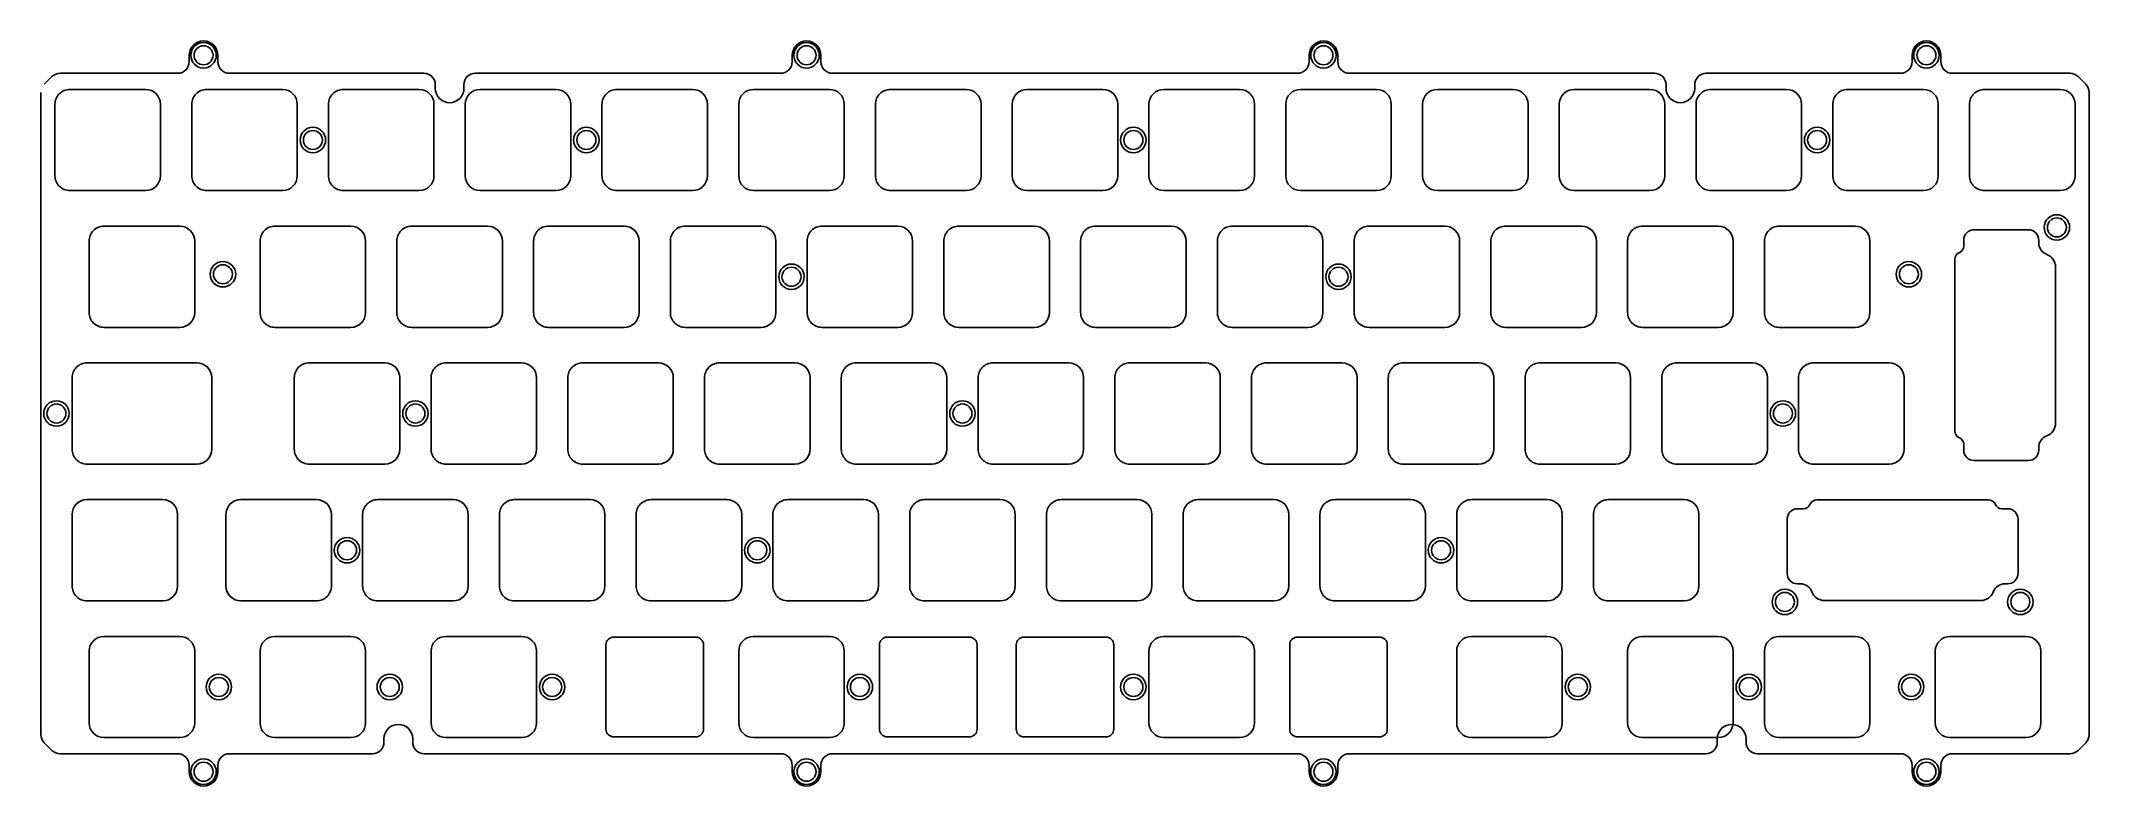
# Model space of a CAD drawing. Header units: millimetres. Extents: x -9 to 276, y -90 to 14.
import ezdxf

# ---------------------------------------------------------------- set-up
doc = ezdxf.new("R2010")
doc.units = ezdxf.units.MM
doc.layers.add('BLACK', color=7, linetype='CONTINUOUS')

msp = doc.modelspace()

# ---------------------------------------------------------------- linework, layer by layer
at = {"layer": 'BLACK', "linetype": 'Continuous'}
for p, q in [((11.35, 11.8), (11.35, 10.9)), ((15.35, 10.9), (15.35, 11.8)), ((95.35, 11.8), (95.35, 10.9)), ((99.35, 10.9), (99.35, 11.8)), ((167.35, 11.8), (167.35, 10.9)), ((171.35, 10.9), (171.35, 11.8)), ((251.35, 11.8), (251.35, 10.9)), ((255.35, 10.9), (255.35, 11.8)), ((-7.768632, 8.831368), (-8.83137, 7.76863)), ((9.75, 9.3), (-6.637257, 9.3)), ((44.025, 9.3), (16.95, 9.3)), ((93.75, 9.3), (51.225, 9.3)), ((165.75, 9.3), (100.95, 9.3)), ((215.475, 9.3), (172.95, 9.3)), ((249.75, 9.3), (222.675, 9.3)), ((273.3373, 9.3), (256.95, 9.3)), ((275.5313, 7.7687), (274.468629, 8.831371)), ((-9.3, 6.637258), (-9.3, -82.837257)), ((5.275, 7.05), (-5.275001, 7.05)), ((24.325, 7.05), (13.774999, 7.05)), ((43.375, 7.05), (32.824999, 7.05)), ((45.625, 7.7), (45.625001, 7.7)), ((45.625001, 7.199502), (45.625001, 7.7)), ((49.625001, 7.7), (49.625001, 7.199502)), ((62.425, 7.05), (51.874999, 7.05)), ((81.475, 7.05), (70.924999, 7.05)), ((100.525, 7.05), (89.974999, 7.05)), ((119.575, 7.05), (109.024999, 7.05)), ((138.625, 7.05), (128.074999, 7.05)), ((157.675, 7.05), (147.124999, 7.05)), ((176.725, 7.05), (166.174999, 7.05)), ((195.775, 7.05), (185.224999, 7.05)), ((214.825, 7.05), (204.274999, 7.05)), ((217.075, 7.7), (217.074997, 7.7)), ((217.074997, 7.199493), (217.074997, 7.7)), ((221.074997, 7.7), (221.074997, 7.199493)), ((233.875, 7.05), (223.324999, 7.05)), ((252.925, 7.05), (242.374999, 7.05)), ((271.975, 7.05), (261.424999, 7.05)), ((275.999982, 6.6372), (276, 6.6372)), ((276, -82.8373), (276, 6.6372)), ((-7.35, 4.975), (-7.35, -4.975001)), ((7.35, 4.975), (7.35, -4.975)), ((11.7, 4.975), (11.7, -4.975001)), ((26.4, 4.975), (26.4, -4.975)), ((30.75, 4.975), (30.75, -4.975001)), ((45.45, 4.975), (45.45, -4.975)), ((49.8, 4.975), (49.8, -4.975001)), ((64.5, 4.975), (64.5, -4.975)), ((68.85, 4.975), (68.85, -4.975001)), ((83.55, 4.975), (83.55, -4.975)), ((87.9, 4.975), (87.9, -4.975001)), ((102.6, 4.975), (102.6, -4.975)), ((106.95, 4.975), (106.95, -4.975001)), ((121.65, 4.975), (121.65, -4.975)), ((126, 4.975), (126, -4.975001)), ((140.7, 4.975), (140.7, -4.975)), ((145.05, 4.975), (145.05, -4.975001)), ((159.75, 4.975), (159.75, -4.975)), ((164.1, 4.975), (164.1, -4.975001)), ((178.8, 4.975), (178.8, -4.975)), ((183.15, 4.975), (183.15, -4.975001)), ((197.85, 4.975), (197.85, -4.975)), ((202.2, 4.975), (202.2, -4.975001)), ((216.9, 4.975), (216.9, -4.975)), ((221.25, 4.975), (221.25, -4.975001)), ((235.95, 4.975), (235.95, -4.975)), ((240.3, 4.975), (240.3, -4.975001)), ((255, 4.975), (255, -4.975)), ((259.35, 4.975), (259.35, -4.975001)), ((274.05, 4.975), (274.05, -4.975)), ((5.275, -7.05), (-5.275, -7.05)), ((24.325, -7.05), (13.775, -7.05)), ((43.375, -7.05), (32.825, -7.05)), ((62.425, -7.05), (51.875, -7.05)), ((81.475, -7.05), (70.925, -7.05)), ((100.525, -7.05), (89.975, -7.05)), ((119.575, -7.05), (109.025, -7.05)), ((138.625, -7.05), (128.075, -7.05)), ((157.675, -7.05), (147.125, -7.05)), ((176.725, -7.05), (166.175, -7.05)), ((195.775, -7.05), (185.225, -7.05)), ((214.825, -7.05), (204.275, -7.05)), ((233.875, -7.05), (223.325, -7.05)), ((252.925, -7.05), (242.375, -7.05)), ((271.975, -7.05), (261.425, -7.05)), ((-2.587499, -14.075), (-2.587499, -24.025001)), ((10.037501, -12), (-0.5125, -12)), ((12.112501, -14.075), (12.112501, -24.025)), ((21.225, -14.075), (21.225, -24.025001)), ((33.85, -12), (23.299999, -12)), ((35.925, -14.075), (35.925, -24.025)), ((40.275, -14.075), (40.275, -24.025001)), ((52.9, -12), (42.349999, -12)), ((54.975, -14.075), (54.975, -24.025)), ((59.325, -14.075), (59.325, -24.025001)), ((71.95, -12), (61.399999, -12)), ((74.025, -14.075), (74.025, -24.025)), ((78.375, -14.075), (78.375, -24.025001)), ((91, -12), (80.449999, -12)), ((93.075, -14.075), (93.075, -24.025)), ((97.425, -14.075), (97.425, -24.025001)), ((110.05, -12), (99.499999, -12)), ((112.125, -14.075), (112.125, -24.025)), ((116.475, -14.075), (116.475, -24.025001)), ((129.1, -12), (118.549999, -12)), ((131.175, -14.075), (131.175, -24.025)), ((135.525, -14.075), (135.525, -24.025001)), ((148.15, -12), (137.599999, -12)), ((150.225, -14.075), (150.225, -24.025)), ((154.575, -14.075), (154.575, -24.025001)), ((167.2, -12), (156.649999, -12)), ((169.275, -14.075), (169.275, -24.025)), ((173.625, -14.075), (173.625, -24.025001)), ((186.25, -12), (175.699999, -12)), ((188.325, -14.075), (188.325, -24.025)), ((192.675, -14.075), (192.675, -24.025001)), ((205.3, -12), (194.749999, -12)), ((207.375, -14.075), (207.375, -24.025)), ((211.725, -14.075), (211.725, -24.025001)), ((224.35, -12), (213.799999, -12)), ((226.425, -14.075), (226.425, -24.025)), ((230.775, -14.075), (230.775, -24.025001)), ((243.4, -12), (232.849999, -12)), ((245.475, -14.075), (245.475, -24.025)), ((258.54331, -14.790225), (258.54331, -13.924625)), ((259.96831, -12.499635), (267.56915, -12.499635)), ((268.99419, -13.936542), (268.99419, -14.328675)), ((257.29115, -40.502625), (257.29115, -16.647425)), ((271.33066, -17.699575), (271.33066, -39.450425)), ((10.037501, -26.1), (-0.512499, -26.1)), ((33.85, -26.1), (23.3, -26.1)), ((52.9, -26.1), (42.35, -26.1)), ((71.95, -26.1), (61.4, -26.1)), ((91, -26.1), (80.45, -26.1)), ((110.05, -26.1), (99.5, -26.1)), ((129.1, -26.1), (118.55, -26.1)), ((148.15, -26.1), (137.6, -26.1)), ((167.2, -26.1), (156.65, -26.1)), ((186.25, -26.1), (175.7, -26.1)), ((205.3, -26.1), (194.75, -26.1)), ((224.35, -26.1), (213.8, -26.1)), ((243.4, -26.1), (232.85, -26.1)), ((12.41875, -31.05), (-2.893751, -31.05)), ((38.6125, -31.05), (28.062499, -31.05)), ((57.6625, -31.05), (47.112499, -31.05)), ((76.7125, -31.05), (66.162499, -31.05)), ((95.7625, -31.05), (85.212499, -31.05)), ((114.8125, -31.05), (104.262499, -31.05)), ((133.8625, -31.05), (123.312499, -31.05)), ((152.9125, -31.05), (142.362499, -31.05)), ((171.9625, -31.05), (161.412499, -31.05)), ((191.0125, -31.05), (180.462499, -31.05)), ((210.0625, -31.05), (199.512499, -31.05)), ((229.1125, -31.05), (218.562499, -31.05)), ((248.1625, -31.05), (237.612499, -31.05)), ((-4.96875, -33.125), (-4.96875, -43.075001)), ((14.49375, -33.125), (14.49375, -43.075)), ((25.9875, -33.125), (25.9875, -43.075001)), ((40.6875, -33.125), (40.6875, -43.075)), ((45.0375, -33.125), (45.0375, -43.075001)), ((59.7375, -33.125), (59.7375, -43.075)), ((64.0875, -33.125), (64.0875, -43.075001)), ((78.7875, -33.125), (78.7875, -43.075)), ((83.1375, -33.125), (83.1375, -43.075001)), ((97.8375, -33.125), (97.8375, -43.075)), ((102.1875, -33.125), (102.1875, -43.075001)), ((116.8875, -33.125), (116.8875, -43.075)), ((121.2375, -33.125), (121.2375, -43.075001)), ((135.9375, -33.125), (135.9375, -43.075)), ((140.2875, -33.125), (140.2875, -43.075001)), ((154.9875, -33.125), (154.9875, -43.075)), ((159.3375, -33.125), (159.3375, -43.075001)), ((174.0375, -33.125), (174.0375, -43.075)), ((178.3875, -33.125), (178.3875, -43.075001)), ((193.0875, -33.125), (193.0875, -43.075)), ((197.4375, -33.125), (197.4375, -43.075001)), ((212.1375, -33.125), (212.1375, -43.075)), ((216.4875, -33.125), (216.4875, -43.075001)), ((231.1875, -33.125), (231.1875, -43.075)), ((235.5375, -33.125), (235.5375, -43.075001)), ((250.2375, -33.125), (250.2375, -43.075)), ((257.291161, -40.502625), (257.29115, -40.502625)), ((258.543298, -42.359925), (258.54331, -42.359925)), ((258.54331, -43.213488), (258.54331, -42.359925)), ((12.41875, -45.15), (-2.89375, -45.15)), ((38.6125, -45.15), (28.0625, -45.15)), ((57.6625, -45.15), (47.1125, -45.15)), ((76.7125, -45.15), (66.1625, -45.15)), ((95.7625, -45.15), (85.2125, -45.15)), ((114.8125, -45.15), (104.2625, -45.15)), ((133.8625, -45.15), (123.3125, -45.15)), ((152.9125, -45.15), (142.3625, -45.15)), ((171.9625, -45.15), (161.4125, -45.15)), ((191.0125, -45.15), (180.4625, -45.15)), ((210.0625, -45.15), (199.5125, -45.15)), ((229.1125, -45.15), (218.5625, -45.15)), ((248.1625, -45.15), (237.6125, -45.15)), ((267.56919, -44.650515), (259.96845, -44.650515)), ((268.99419, -42.821425), (268.99419, -43.225525)), ((7.656226, -50.099999), (-2.893775, -50.099999)), ((29.087476, -50.099999), (18.537516, -50.099999)), ((48.1375, -50.1), (37.587499, -50.1)), ((67.1875, -50.1), (56.637499, -50.1)), ((86.2375, -50.1), (75.687499, -50.1)), ((105.2875, -50.1), (94.737499, -50.1)), ((124.3375, -50.1), (113.787499, -50.1)), ((143.3875, -50.1), (132.837499, -50.1)), ((162.4375, -50.1), (151.887499, -50.1)), ((181.4875, -50.1), (170.937499, -50.1)), ((200.5375, -50.1), (189.987499, -50.1)), ((219.5875, -50.1), (209.037499, -50.1)), ((238.103625, -50.122411), (238.103625, -50.1224)), ((238.103625, -50.1224), (261.958825, -50.1224)), ((-4.968774, -52.174998), (-4.968774, -62.124999)), ((9.731226, -52.174999), (9.731226, -62.124999)), ((16.4625, -52.175019), (16.4625, -62.134768)), ((31.162476, -52.174999), (31.1625, -52.174999)), ((31.1625, -52.174999), (31.1625, -62.124999)), ((35.5125, -52.175), (35.5125, -62.125001)), ((50.2125, -52.175), (50.2125, -62.125)), ((54.5625, -52.175), (54.5625, -62.125001)), ((69.2625, -52.175), (69.2625, -62.125)), ((73.6125, -52.175), (73.6125, -62.125001)), ((88.3125, -52.175), (88.3125, -62.125)), ((92.6625, -52.175), (92.6625, -62.125001)), ((107.3625, -52.175), (107.3625, -62.125)), ((111.7125, -52.175), (111.7125, -62.125001)), ((126.4125, -52.175), (126.4125, -62.125)), ((130.7625, -52.175), (130.7625, -62.125001)), ((145.4625, -52.175), (145.4625, -62.125)), ((149.8125, -52.175), (149.8125, -62.125001)), ((164.5125, -52.175), (164.5125, -62.125)), ((168.8625, -52.175), (168.8625, -62.125001)), ((183.5625, -52.175), (183.5625, -62.125)), ((187.9125, -52.175), (187.9125, -62.125001)), ((202.6125, -52.175), (202.6125, -62.125)), ((206.9625, -52.175), (206.9625, -62.125001)), ((221.6625, -52.175), (221.6625, -62.125)), ((233.955735, -60.40044), (233.955735, -52.7997)), ((235.392762, -51.37456), (236.246325, -51.37456)), ((236.246325, -51.374548), (236.246325, -51.37456)), ((263.816025, -51.37456), (264.681625, -51.37456)), ((266.106615, -52.79956), (266.106615, -60.4004)), ((235.784825, -61.82544), (235.380725, -61.82544)), ((264.669708, -61.82544), (264.277575, -61.82544)), ((7.656226, -64.199999), (-2.893775, -64.199999)), ((29.077707, -64.199999), (18.537476, -64.199999)), ((48.1375, -64.2), (37.5875, -64.2)), ((67.1875, -64.2), (56.6375, -64.2)), ((86.2375, -64.2), (75.6875, -64.2)), ((105.2875, -64.2), (94.7375, -64.2)), ((124.3375, -64.2), (113.7875, -64.2)), ((143.3875, -64.2), (132.8375, -64.2)), ((162.4375, -64.2), (151.8875, -64.2)), ((181.4875, -64.2), (170.9375, -64.2)), ((200.5375, -64.2), (189.9875, -64.2)), ((219.5875, -64.2), (209.0375, -64.2)), ((260.906675, -64.16191), (239.155825, -64.16191)), ((-2.587499, -71.225), (-2.587499, -81.175001)), ((10.037501, -69.15), (-0.5125, -69.15)), ((12.112501, -71.225), (12.112501, -81.175)), ((21.225, -71.225), (21.225, -81.175001)), ((33.85, -69.15), (23.299999, -69.15)), ((35.925, -71.225), (35.925, -81.175)), ((45.0375, -71.225), (45.0375, -81.175001)), ((57.6625, -69.15), (47.112499, -69.15)), ((59.7375, -71.225), (59.7375, -81.175)), ((69.4, -82.075), (69.4, -70.325)), ((70.475, -69.25), (81.925, -69.25)), ((83, -70.325), (83, -82.075)), ((87.9, -71.225), (87.9, -81.175001)), ((100.525, -69.15), (89.974999, -69.15)), ((102.6, -71.225), (102.6, -81.175)), ((107.5, -82.075), (107.5, -70.325)), ((108.575, -69.25), (120.025, -69.25)), ((121.1, -70.325), (121.1, -82.075)), ((126.55, -82.075), (126.55, -70.325)), ((127.625, -69.25), (139.075, -69.25)), ((140.15, -70.325), (140.15, -82.075)), ((145.05, -71.225), (145.05, -81.175001)), ((157.675, -69.15), (147.124999, -69.15)), ((159.75, -71.225), (159.75, -81.175)), ((164.65, -82.075), (164.65, -70.325)), ((165.725, -69.25), (177.175, -69.25)), ((178.25, -70.325), (178.25, -82.075)), ((187.9125, -71.225), (187.9125, -81.175001)), ((200.5375, -69.15), (189.987499, -69.15)), ((202.6125, -71.225), (202.6125, -81.175)), ((211.725, -71.225), (211.725, -81.175001)), ((224.35, -69.15), (213.799999, -69.15)), ((226.425, -71.225), (226.425, -81.175)), ((230.775, -71.225), (230.775, -81.175001)), ((243.4, -69.15), (232.849999, -69.15)), ((245.475, -71.225), (245.475, -81.175)), ((254.5875, -71.225), (254.5875, -81.175001)), ((267.2125, -69.15), (256.662499, -69.15)), ((269.2875, -71.225), (269.2875, -81.175)), ((-8.831368, -83.968632), (-7.76863, -85.03137)), ((-6.637258, -85.5), (9.75, -85.5)), ((10.037501, -83.25), (-0.512499, -83.25)), ((16.95, -85.5), (36.881, -85.5)), ((33.85, -83.25), (23.3, -83.25)), ((38.481003, -83.9), (38.481003, -83.4145)), ((42.481, -83.9), (42.481003, -83.9)), ((42.481003, -83.4145), (42.481003, -83.9)), ((44.081, -85.5), (93.75, -85.5)), ((57.6625, -83.25), (47.1125, -83.25)), ((81.925, -83.15), (70.475, -83.15)), ((100.525, -83.25), (89.975, -83.25)), ((100.95, -85.5), (165.75, -85.5)), ((120.025, -83.15), (108.575, -83.15)), ((139.075, -83.15), (127.625, -83.15)), ((157.675, -83.25), (147.125, -83.25)), ((177.175, -83.15), (165.725, -83.15)), ((172.95, -85.5), (222.619, -85.5)), ((200.5375, -83.25), (189.9875, -83.25)), ((224.35, -83.25), (213.8, -83.25)), ((224.219002, -83.9), (224.219002, -83.4145)), ((228.219, -83.9), (228.219002, -83.9)), ((228.219002, -83.4145), (228.219002, -83.9)), ((229.819, -85.5), (249.75, -85.5)), ((243.4, -83.25), (232.85, -83.25)), ((267.2125, -83.25), (256.6625, -83.25)), ((256.95, -85.5), (273.3372, -85.5)), ((273.3372, -85.499982), (273.3372, -85.5)), ((274.4687, -85.0313), (275.531371, -83.968629)), ((11.35, -87.1), (11.35, -88)), ((15.35, -88), (15.35, -87.1)), ((95.35, -87.1), (95.35, -88)), ((99.35, -88), (99.35, -87.1)), ((167.35, -87.1), (167.35, -88)), ((171.35, -88), (171.35, -87.1)), ((251.35, -87.1), (251.35, -88)), ((255.35, -88), (255.35, -87.1))]:
    msp.add_line(p, q, dxfattribs=at)
at = {"layer": 'BLACK'}
for centre, radius in [((13.35, 11.8), 1.775), ((13.35, 11.8), 1.325), ((97.35, 11.8), 1.775), ((97.35, 11.8), 1.325), ((169.35, 11.8), 1.775), ((169.35, 11.8), 1.325), ((253.35, 11.8), 1.775), ((253.35, 11.8), 1.325), ((28.575, 0), 1.775), ((28.575, 0), 1.325), ((66.675, 0), 1.775), ((66.675, 0), 1.325), ((142.875, 0), 1.775), ((142.875, 0), 1.325), ((238.125, 0), 1.775), ((238.125, 0), 1.325), ((271.51875, -12.175), 1.775), ((271.51875, -12.175), 1.325), ((16.04875, -18.7), 1.775), ((250.9012, -18.7), 1.775), ((16.04875, -18.7), 1.325), ((95.25, -19.05), 1.775), ((95.25, -19.05), 1.325), ((171.45, -19.05), 1.775), ((171.45, -19.05), 1.325), ((250.9012, -18.7), 1.325), ((-7.14375, -38.1), 1.775), ((-7.14375, -38.1), 1.325), ((42.8625, -38.1), 1.775), ((42.8625, -38.1), 1.325), ((119.0625, -38.1), 1.775), ((119.0625, -38.1), 1.325), ((233.35625, -38.1), 1.775), ((233.35625, -38.1), 1.325), ((33.3375, -57.15), 1.775), ((33.3375, -57.15), 1.325), ((90.4875, -57.15), 1.775), ((90.4875, -57.15), 1.325), ((185.7375, -57.15), 1.775), ((185.7375, -57.15), 1.325), ((233.63125, -64.35), 1.775), ((266.43125, -64.35), 1.775), ((233.63125, -64.35), 1.325), ((266.43125, -64.35), 1.325), ((15.478125, -76.2), 1.775), ((15.478125, -76.2), 1.325), ((39.290625, -76.2), 1.775), ((39.290625, -76.2), 1.325), ((61.9125, -76.2), 1.775), ((61.9125, -76.2), 1.325), ((104.775, -76.2), 1.775), ((104.775, -76.2), 1.325), ((142.875, -76.2), 1.775), ((142.875, -76.2), 1.325), ((204.7875, -76.2), 1.775), ((204.7875, -76.2), 1.325), ((228.6, -76.2), 1.775), ((228.6, -76.2), 1.325), ((251.221875, -76.2), 1.775), ((251.221875, -76.2), 1.325), ((13.35, -88), 1.775), ((13.35, -88), 1.325), ((97.35, -88), 1.775), ((97.35, -88), 1.325), ((169.35, -88), 1.775), ((169.35, -88), 1.325), ((253.35, -88), 1.775), ((253.35, -88), 1.325)]:
    msp.add_circle(centre, radius, dxfattribs=at)
for centre, radius, start, end in [((13.35, 11.8), 2, 0, 180), ((97.35, 11.8), 2, 0, 180), ((169.35, 11.8), 2, 0, 180), ((253.35, 11.8), 2, 0, 180), ((-6.637256, 7.699993), 1.600007, 90.00003581, 135.00002532), ((9.75, 10.9), 1.6, 270, 0), ((16.95, 10.9), 1.6, 180, 270), ((44.02495, 7.7), 1.6, 0, 89.99820951), ((51.22505, 7.7), 1.600049, 90.00179049, 180), ((93.75005, 10.9), 1.59995, 269.99820951, 0), ((100.94995, 10.9), 1.6, 180, 270.00179049), ((165.75005, 10.9), 1.59995, 269.99820951, 0), ((172.94995, 10.9), 1.6, 180, 270.00179049), ((215.47505, 7.7), 1.6, 0, 90.00179049), ((222.67495, 7.7), 1.599953, 89.99820951, 180), ((249.75005, 10.9), 1.59995, 269.99820951, 0), ((256.94995, 10.9), 1.6, 180, 270.00179049), ((273.33735, 7.7002), 1.5998, 44.99726494, 90.00179072), ((-5.275001, 4.975001), 2.074999, 90, 180.00002761), ((5.275, 4.975), 2.075, 0, 90), ((13.774999, 4.975001), 2.074999, 90, 180.00002761), ((24.325, 4.975), 2.075, 0, 90), ((32.824999, 4.975001), 2.074999, 90, 180.00002761), ((43.375, 4.975), 2.075, 0, 90), ((47.625001, 7.199502), 2, 180, 0), ((51.875, 4.975), 2.075, 90.00002761, 180), ((62.425, 4.975), 2.075, 0, 90), ((70.924999, 4.975001), 2.074999, 90, 180.00002761), ((81.475, 4.975), 2.075, 0, 90), ((89.975, 4.975), 2.075, 90.00002761, 180), ((100.525, 4.975), 2.075, 0, 90), ((109.024999, 4.975001), 2.074999, 90, 180.00002761), ((119.575, 4.975), 2.075, 0, 90), ((128.075, 4.975), 2.075, 90.00002761, 180), ((138.625, 4.975), 2.075, 0, 90), ((147.125, 4.975), 2.075, 90.00002761, 180), ((157.675, 4.975), 2.075, 0, 90), ((166.175, 4.975), 2.075, 90.00002761, 180), ((176.725, 4.975), 2.075, 0, 90), ((185.225, 4.975), 2.075, 90.00002761, 180), ((195.775, 4.975), 2.075, 0, 90), ((204.275, 4.975), 2.075, 90.00002761, 180), ((214.825, 4.975), 2.075, 0, 90), ((219.074997, 7.199493), 2, 180, 0), ((223.324999, 4.975001), 2.074999, 90, 180.00002761), ((233.875, 4.975), 2.075, 0, 90), ((242.374999, 4.975001), 2.074999, 90, 180.00002761), ((252.925, 4.975), 2.075, 0, 90), ((261.424999, 4.975001), 2.074999, 90, 180.00002761), ((271.975, 4.975), 2.075, 0, 90), ((274.39995, 6.6373), 1.600006, 359.99641909, 45.00126607), ((-5.275001, -4.975001), 2.074999, 180, 270.00002761), ((5.275, -4.975), 2.075, 270, 0), ((13.774999, -4.975001), 2.074999, 180, 270.00002761), ((24.325, -4.975), 2.075, 270, 0), ((32.824999, -4.975001), 2.074999, 180, 270.00002761), ((43.375, -4.975), 2.075, 270, 0), ((51.875, -4.975), 2.075, 180.00002761, 270), ((62.425, -4.975), 2.075, 270, 0), ((70.924999, -4.975001), 2.074999, 180, 270.00002761), ((81.475, -4.975), 2.075, 270, 0), ((89.975, -4.975), 2.075, 180.00002761, 270), ((100.525, -4.975), 2.075, 270, 0), ((109.024999, -4.975001), 2.074999, 180, 270.00002761), ((119.575, -4.975), 2.075, 270, 0), ((128.075, -4.975), 2.075, 180.00002761, 270), ((138.625, -4.975), 2.075, 270, 0), ((147.125, -4.975), 2.075, 180.00002761, 270), ((157.675, -4.975), 2.075, 270, 0), ((166.175, -4.975), 2.075, 180.00002761, 270), ((176.725, -4.975), 2.075, 270, 0), ((185.225, -4.975), 2.075, 180.00002761, 270), ((195.775, -4.975), 2.075, 270, 0), ((204.275, -4.975), 2.075, 180.00002761, 270), ((214.825, -4.975), 2.075, 270, 0), ((223.324999, -4.975001), 2.074999, 180, 270.00002761), ((233.875, -4.975), 2.075, 270, 0), ((242.374999, -4.975001), 2.074999, 180, 270.00002761), ((252.925, -4.975), 2.075, 270, 0), ((261.424999, -4.975001), 2.074999, 180, 270.00002761), ((271.975, -4.975), 2.075, 270, 0), ((-0.5125, -14.074999), 2.074999, 90, 180.00002761), ((10.037501, -14.075), 2.075, 0, 90), ((23.299999, -14.074999), 2.074999, 90, 180.00002761), ((33.85, -14.075), 2.075, 0, 90), ((42.349999, -14.074999), 2.074999, 90, 180.00002761), ((52.9, -14.075), 2.075, 0, 90), ((61.399999, -14.074999), 2.074999, 90, 180.00002761), ((71.95, -14.075), 2.075, 0, 90), ((80.449999, -14.074999), 2.074999, 90, 180.00002761), ((91, -14.075), 2.075, 0, 90), ((99.499999, -14.074999), 2.074999, 90, 180.00002761), ((110.05, -14.075), 2.075, 0, 90), ((118.549999, -14.074999), 2.074999, 90, 180.00002761), ((129.1, -14.075), 2.075, 0, 90), ((137.599999, -14.074999), 2.074999, 90, 180.00002761), ((148.15, -14.075), 2.075, 0, 90), ((156.649999, -14.074999), 2.074999, 90, 180.00002761), ((167.2, -14.075), 2.075, 0, 90), ((175.699999, -14.074999), 2.074999, 90, 180.00002761), ((186.25, -14.075), 2.075, 0, 90), ((194.749999, -14.074999), 2.074999, 90, 180.00002761), ((205.3, -14.075), 2.075, 0, 90), ((213.799999, -14.074999), 2.074999, 90, 180.00002761), ((224.35, -14.075), 2.075, 0, 90), ((232.849999, -14.074999), 2.074999, 90, 180.00002761), ((243.4, -14.075), 2.075, 0, 90), ((259.96825, -13.9246), 1.42494, 89.99758749, 180.00100523), ((267.56908, -13.92479), 1.425155, 359.52752788, 89.99718578), ((258.36605, -16.6474), 1.0749, 112.0204571, 180.00133258), ((257.61485, -14.7902), 0.92846, 292.02452102, 359.99845724), ((270.71911, -14.32868), 1.72492, 179.99983392, 249.45458763), ((269.45572, -17.69956), 1.87494, 359.99954162, 69.45391569), ((-0.5125, -24.025001), 2.074999, 180, 270.00002761), ((10.037501, -24.025), 2.075, 270, 0), ((23.299999, -24.025001), 2.074999, 180, 270.00002761), ((33.85, -24.025), 2.075, 270, 0), ((42.349999, -24.025001), 2.074999, 180, 270.00002761), ((52.9, -24.025), 2.075, 270, 0), ((61.399999, -24.025001), 2.074999, 180, 270.00002761), ((71.95, -24.025), 2.075, 270, 0), ((80.449999, -24.025001), 2.074999, 180, 270.00002761), ((91, -24.025), 2.075, 270, 0), ((99.499999, -24.025001), 2.074999, 180, 270.00002761), ((110.05, -24.025), 2.075, 270, 0), ((118.549999, -24.025001), 2.074999, 180, 270.00002761), ((129.1, -24.025), 2.075, 270, 0), ((137.599999, -24.025001), 2.074999, 180, 270.00002761), ((148.15, -24.025), 2.075, 270, 0), ((156.649999, -24.025001), 2.074999, 180, 270.00002761), ((167.2, -24.025), 2.075, 270, 0), ((175.699999, -24.025001), 2.074999, 180, 270.00002761), ((186.25, -24.025), 2.075, 270, 0), ((194.749999, -24.025001), 2.074999, 180, 270.00002761), ((205.3, -24.025), 2.075, 270, 0), ((213.799999, -24.025001), 2.074999, 180, 270.00002761), ((224.35, -24.025), 2.075, 270, 0), ((232.849999, -24.025001), 2.074999, 180, 270.00002761), ((243.4, -24.025), 2.075, 270, 0), ((-2.893751, -33.124999), 2.074999, 90, 180.00002761), ((12.41875, -33.125), 2.075, 0, 90), ((28.062499, -33.124999), 2.074999, 90, 180.00002761), ((38.6125, -33.125), 2.075, 0, 90), ((47.112499, -33.124999), 2.074999, 90, 180.00002761), ((57.6625, -33.125), 2.075, 0, 90), ((66.162499, -33.124999), 2.074999, 90, 180.00002761), ((76.7125, -33.125), 2.075, 0, 90), ((85.212499, -33.124999), 2.074999, 90, 180.00002761), ((95.7625, -33.125), 2.075, 0, 90), ((104.262499, -33.124999), 2.074999, 90, 180.00002761), ((114.8125, -33.125), 2.075, 0, 90), ((123.312499, -33.124999), 2.074999, 90, 180.00002761), ((133.8625, -33.125), 2.075, 0, 90), ((142.362499, -33.124999), 2.074999, 90, 180.00002761), ((152.9125, -33.125), 2.075, 0, 90), ((161.412499, -33.124999), 2.074999, 90, 180.00002761), ((171.9625, -33.125), 2.075, 0, 90), ((180.462499, -33.124999), 2.074999, 90, 180.00002761), ((191.0125, -33.125), 2.075, 0, 90), ((199.512499, -33.124999), 2.074999, 90, 180.00002761), ((210.0625, -33.125), 2.075, 0, 90), ((218.562499, -33.124999), 2.074999, 90, 180.00002761), ((229.1125, -33.125), 2.075, 0, 90), ((237.612499, -33.124999), 2.074999, 90, 180.00002761), ((248.1625, -33.125), 2.075, 0, 90), ((269.455561, -39.450466), 1.875099, 290.54912503, 0.0012528), ((258.366205, -40.502656), 1.075044, 179.99834782, 247.973763), ((257.61485, -42.359924), 0.928448, 359.99993829, 67.97487728), ((270.718993, -42.821376), 1.724803, 110.54306333, 180.00162772), ((-2.893751, -43.075001), 2.074999, 180, 270.00002761), ((12.41875, -43.075), 2.075, 270, 0), ((28.062499, -43.075001), 2.074999, 180, 270.00002761), ((38.6125, -43.075), 2.075, 270, 0), ((47.112499, -43.075001), 2.074999, 180, 270.00002761), ((57.6625, -43.075), 2.075, 270, 0), ((66.162499, -43.075001), 2.074999, 180, 270.00002761), ((76.7125, -43.075), 2.075, 270, 0), ((85.212499, -43.075001), 2.074999, 180, 270.00002761), ((95.7625, -43.075), 2.075, 270, 0), ((104.262499, -43.075001), 2.074999, 180, 270.00002761), ((114.8125, -43.075), 2.075, 270, 0), ((123.312499, -43.075001), 2.074999, 180, 270.00002761), ((133.8625, -43.075), 2.075, 270, 0), ((142.362499, -43.075001), 2.074999, 180, 270.00002761), ((152.9125, -43.075), 2.075, 270, 0), ((161.412499, -43.075001), 2.074999, 180, 270.00002761), ((171.9625, -43.075), 2.075, 270, 0), ((180.462499, -43.075001), 2.074999, 180, 270.00002761), ((191.0125, -43.075), 2.075, 270, 0), ((199.512499, -43.075001), 2.074999, 180, 270.00002761), ((210.0625, -43.075), 2.075, 270, 0), ((218.562499, -43.075001), 2.074999, 180, 270.00002761), ((229.1125, -43.075), 2.075, 270, 0), ((237.612499, -43.075001), 2.074999, 180, 270.00002761), ((248.1625, -43.075), 2.075, 270, 0), ((259.968421, -43.225355), 1.42516, 179.52290502, 270.00116589), ((267.569236, -43.225561), 1.424954, 269.99815039, 0.00144752), ((-2.893775, -52.174998), 2.074999, 90, 180), ((7.656226, -52.174999), 2.075, 0, 90), ((18.537516, -52.175019), 2.075016, 90, 180), ((29.087476, -52.174999), 2.075, 0, 90), ((37.587499, -52.174999), 2.074999, 90, 180.00002761), ((48.1375, -52.175), 2.075, 0, 90), ((56.637499, -52.174999), 2.074999, 90, 180.00002761), ((67.1875, -52.175), 2.075, 0, 90), ((75.687499, -52.174999), 2.074999, 90, 180.00002761), ((86.2375, -52.175), 2.075, 0, 90), ((94.737499, -52.174999), 2.074999, 90, 180.00002761), ((105.2875, -52.175), 2.075, 0, 90), ((113.787499, -52.174999), 2.074999, 90, 180.00002761), ((124.3375, -52.175), 2.075, 0, 90), ((132.837499, -52.174999), 2.074999, 90, 180.00002761), ((143.3875, -52.175), 2.075, 0, 90), ((151.887499, -52.174999), 2.074999, 90, 180.00002761), ((162.4375, -52.175), 2.075, 0, 90), ((170.937499, -52.174999), 2.074999, 90, 180.00002761), ((181.4875, -52.175), 2.075, 0, 90), ((189.987499, -52.174999), 2.074999, 90, 180.00002761), ((200.5375, -52.175), 2.075, 0, 90), ((209.037499, -52.174999), 2.074999, 90, 180.00002761), ((219.5875, -52.175), 2.075, 0, 90), ((236.246326, -50.4461), 0.928448, 269.99993829, 337.97487728), ((238.103594, -51.197455), 1.075044, 89.99834782, 157.973763), ((261.95885, -51.1973), 1.0749, 22.0204571, 90.00133258), ((263.81605, -50.4461), 0.92846, 202.02452102, 269.99845724), ((235.380895, -52.799671), 1.42516, 89.52290502, 180.00116589), ((264.68165, -52.7995), 1.42494, 359.99758749, 90.00100523), ((-2.893775, -62.125), 2.074999, 179.99997239, 270), ((7.656226, -62.124999), 2.075, 270, 0), ((18.537476, -62.124999), 2.075, 180.2697469, 270), ((29.087476, -62.124999), 2.075024, 269.73025622, 0), ((37.587499, -62.125001), 2.074999, 180, 270.00002761), ((48.1375, -62.125), 2.075, 270, 0), ((56.637499, -62.125001), 2.074999, 180, 270.00002761), ((67.1875, -62.125), 2.075, 270, 0), ((75.687499, -62.125001), 2.074999, 180, 270.00002761), ((86.2375, -62.125), 2.075, 270, 0), ((94.737499, -62.125001), 2.074999, 180, 270.00002761), ((105.2875, -62.125), 2.075, 270, 0), ((113.787499, -62.125001), 2.074999, 180, 270.00002761), ((124.3375, -62.125), 2.075, 270, 0), ((132.837499, -62.125001), 2.074999, 180, 270.00002761), ((143.3875, -62.125), 2.075, 270, 0), ((151.887499, -62.125001), 2.074999, 180, 270.00002761), ((162.4375, -62.125), 2.075, 270, 0), ((170.937499, -62.125001), 2.074999, 180, 270.00002761), ((181.4875, -62.125), 2.075, 270, 0), ((189.987499, -62.125001), 2.074999, 180, 270.00002761), ((200.5375, -62.125), 2.075, 270, 0), ((209.037499, -62.125001), 2.074999, 180, 270.00002761), ((219.5875, -62.125), 2.075, 270, 0), ((235.380689, -60.400486), 1.424954, 179.99815039, 270.00144752), ((235.784874, -63.550243), 1.724803, 20.54306333, 90.00162772), ((264.27757, -63.55036), 1.72492, 89.99983392, 159.45458763), ((264.68146, -60.40033), 1.425155, 269.52752788, 359.99718578), ((239.155784, -62.286811), 1.875099, 200.54912503, 270.0012528), ((260.90669, -62.28697), 1.87494, 269.99954162, 339.45391569), ((-0.512495, -71.225004), 2.075004, 90.00013806, 179.99988955), ((10.037501, -71.225), 2.075, 0, 90), ((23.300004, -71.225004), 2.075004, 90.00013806, 179.99988955), ((33.85, -71.225), 2.075, 0, 90), ((47.112504, -71.225004), 2.075004, 90.00013806, 179.99988955), ((57.6625, -71.225), 2.075, 0, 90), ((70.474999, -70.324999), 1.074999, 89.9999467, 180.0000533), ((81.925, -70.325), 1.075, 0, 90), ((89.975004, -71.225004), 2.075004, 90.00013806, 179.99988955), ((100.525, -71.225), 2.075, 0, 90), ((108.574999, -70.324999), 1.074999, 89.9999467, 180.0000533), ((120.025, -70.325), 1.075, 0, 90), ((127.624999, -70.324999), 1.074999, 89.9999467, 180.0000533), ((139.075, -70.325), 1.075, 0, 90), ((147.125004, -71.225004), 2.075004, 90.00013806, 179.99988955), ((157.675, -71.225), 2.075, 0, 90), ((165.724999, -70.324999), 1.074999, 89.9999467, 180.0000533), ((177.175, -70.325), 1.075, 0, 90), ((189.987504, -71.225004), 2.075004, 90.00013806, 179.99988955), ((200.5375, -71.225), 2.075, 0, 90), ((213.800004, -71.225004), 2.075004, 90.00013806, 179.99988955), ((224.35, -71.225), 2.075, 0, 90), ((232.850004, -71.225004), 2.075004, 90.00013806, 179.99988955), ((243.4, -71.225), 2.075, 0, 90), ((256.662504, -71.225004), 2.075004, 90.00013806, 179.99988955), ((267.2125, -71.225), 2.075, 0, 90), ((-0.512497, -81.174998), 2.075002, 180.00008284, 269.99994478), ((10.037501, -81.175), 2.075, 270, 0), ((23.300002, -81.174998), 2.075002, 180.00008284, 269.99994478), ((33.85, -81.175), 2.075, 270, 0), ((40.481003, -83.4145), 2, 0, 180), ((47.112502, -81.174998), 2.075002, 180.00008284, 269.99994478), ((57.6625, -81.175), 2.075, 270, 0), ((70.474999, -82.075001), 1.074999, 179.9999467, 270.0000533), ((81.925, -82.075), 1.075, 270, 0), ((89.975002, -81.174998), 2.075002, 180.00008284, 269.99994478), ((100.525, -81.175), 2.075, 270, 0), ((108.574999, -82.075001), 1.074999, 179.9999467, 270.0000533), ((120.025, -82.075), 1.075, 270, 0), ((127.624999, -82.075001), 1.074999, 179.9999467, 270.0000533), ((139.075, -82.075), 1.075, 270, 0), ((147.125002, -81.174998), 2.075002, 180.00008284, 269.99994478), ((157.675, -81.175), 2.075, 270, 0), ((165.724999, -82.075001), 1.074999, 179.9999467, 270.0000533), ((177.175, -82.075), 1.075, 270, 0), ((189.987502, -81.174998), 2.075002, 180.00008284, 269.99994478), ((200.5375, -81.175), 2.075, 270, 0), ((213.800002, -81.174998), 2.075002, 180.00008284, 269.99994478), ((226.219002, -83.4145), 2, 0, 180), ((224.35, -81.175), 2.075, 270, 0), ((232.850002, -81.174998), 2.075002, 180.00008284, 269.99994478), ((243.4, -81.175), 2.075, 270, 0), ((256.662502, -81.174998), 2.075002, 180.00008284, 269.99994478), ((267.2125, -81.175), 2.075, 270, 0), ((-7.699993, -82.837256), 1.600007, 180.00003581, 225.00002532), ((-6.637258, -83.899998), 1.600002, 225, 270), ((9.75, -87.1), 1.6, 0, 90), ((16.95, -87.1), 1.6, 90, 180), ((36.88105, -83.9), 1.599953, 269.99820951, 0), ((44.08095, -83.9), 1.6, 180, 270.00179049), ((93.75005, -87.1), 1.6, 0, 90.00179049), ((100.94995, -87.1), 1.59995, 89.99820951, 180), ((165.75005, -87.1), 1.6, 0, 90.00179049), ((172.94995, -87.1), 1.59995, 89.99820951, 180), ((222.61905, -83.9), 1.599952, 269.99820951, 0), ((229.81895, -83.9), 1.6, 180, 270.00179049), ((249.75005, -87.1), 1.6, 0, 90.00179049), ((256.94995, -87.1), 1.59995, 89.99820951, 180), ((273.33725, -83.8999), 1.600077, 269.9982096, 315.00126601), ((274.40015, -82.8373), 1.59985, 314.99726506, 0), ((13.35, -88), 2, 180, 0), ((97.35, -88), 2, 180, 0), ((169.35, -88), 2, 180, 0), ((253.35, -88), 2, 180, 0)]:
    msp.add_arc(centre, radius, start, end, dxfattribs=at)

doc.saveas('drawing.dxf')
